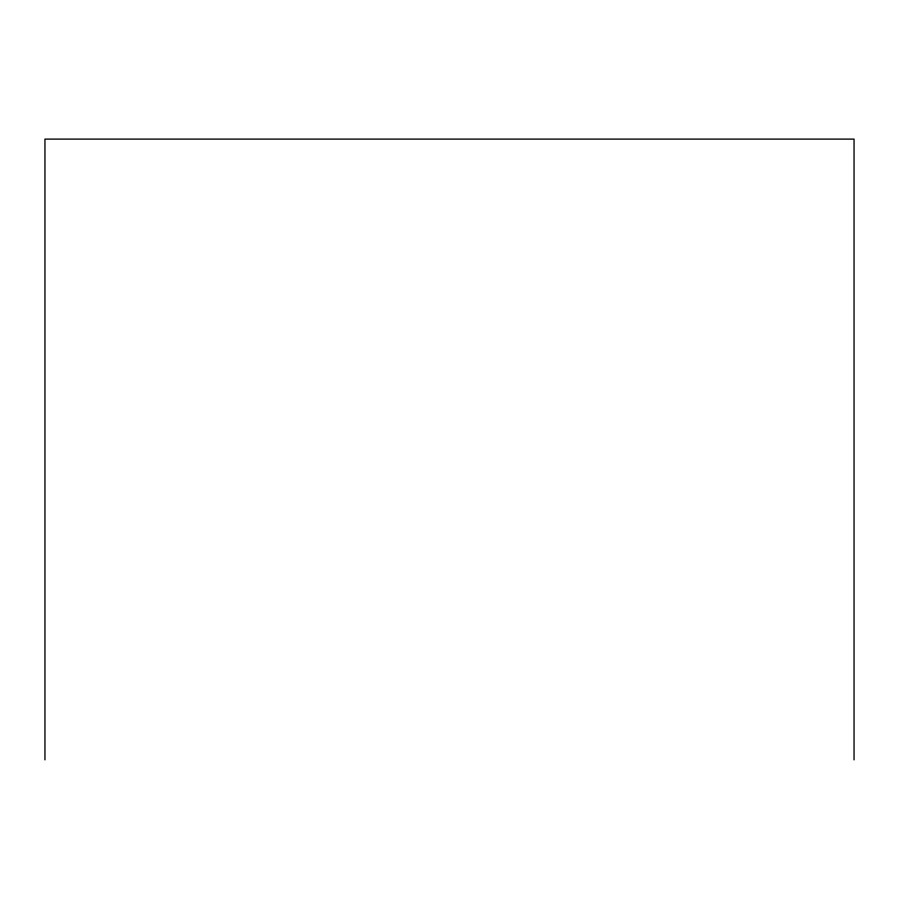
<?xml version="1.0" encoding="UTF-8"?>
<svg xmlns="http://www.w3.org/2000/svg" width="899" height="899" viewBox="0 0 899 899"><rect width="100%" height="100%" fill="white"/><g stroke="black" fill="none" stroke-linecap="round" stroke-linejoin="round"><path stroke-width="1.35" d="M854.05 759.891L854.05 139.109L44.95 139.109L44.95 759.891"/></g></svg>
